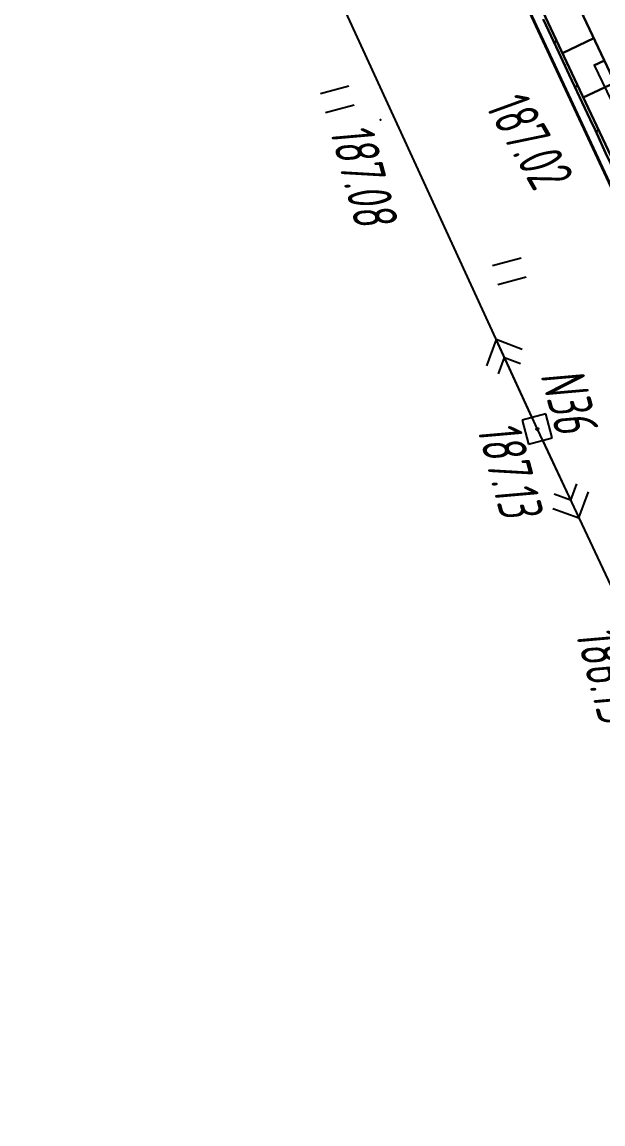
# Model space of a CAD drawing. Header units: millimetres. Extents: x -1799 to 6962, y -1020 to 4121.
# Drawn here: x 5486.1 to 5533.3, y 1468.8 to 1558.5 of the extents above; entities that cross this region are included whole.
import ezdxf

# ---------------------------------------------------------------- set-up
doc = ezdxf.new("R2010")
doc.units = ezdxf.units.MM
doc.linetypes.add('CONTI', pattern=[0])
for name, color, linetype, lineweight in [('10', 1, 'Continuous', 35), ('КОПИЯ_ОСЬ_13_ОТКОСЫ', 7, 'Continuous', 30), ('ОСЬ_ВЕРХ_ПОКРЫТИЯ_ГРАНИЦЫ_ПОЛОС', 7, 'Continuous', 30)]:
    doc.layers.add(name, color=color, linetype=linetype, lineweight=lineweight)
for name, color, linetype in [('NAD_MDEFAULT', 7, 'CONTI'), ('PI_OTDEFAULT', 172, 'CONTI'), ('PI_TTDEFAULT', 5, 'CONTI'), ('SIT_LDEFAULT', 7, 'CONTI'), ('USLZNDEFAULT', 7, 'CONTI'), ('ZAPSKDEFAULT', 7, 'CONTI'), ('ОСЬ_ВЕРХ_ПОКРЫТИЯ_ОТКОСЫ', 7, 'Continuous')]:
    doc.layers.add(name, color=color, linetype=linetype)
doc.styles.add('eskd', font='spds.shx', dxfattribs={"width": 1.2, "oblique": 15})

# ---------------------------------------------------------------- blocks, each defined once
blk = doc.blocks.new('BL_2011')
at = {"color": 0}
for p, q in [((0, 0), (0, 2.4)), ((1.6, 0), (1.6, 2.4))]:
    blk.add_line(p, q, dxfattribs=at)
blk = doc.blocks.new('BL_27')
at = {"color": 0}
for p, q in [((1, 1), (-1, 1)), ((-1, 1), (-1, -1)), ((1, -1), (1, 1)), ((-1, -1), (1, -1))]:
    blk.add_line(p, q, dxfattribs=at)
blk.add_circle((0, 0), 0.1, dxfattribs=at)

msp = doc.modelspace()

# ---------------------------------------------------------------- linework, layer by layer
at = {"layer": '10'}
for points in [[(5791.355964376251, 869.7934807356569), (5791.985964376139, 953.6034807352471), (5769.205964376344, 1029.843480735471), (5768.895964376288, 1032.773480736104), (5755.345964376475, 1076.213480735582), (5685.505964376158, 1227.893480735284), (5683.115964376493, 1232.243480735843), (5612.565964376214, 1360.393480735284), (5593.2659643764, 1384.303480735433), (5577.575964376456, 1419.603480735247), (5542.445964376102, 1502.973480735359), (5552.865964376493, 1504.53348073588), (5516.085964376232, 1583.56348073521), (5516.085964376232, 1583.56348073521), (5485.165964376307, 1652.333480735694), (5455.385964376512, 1713.543480735657), (5448.065964376214, 1728.593480735471), (5415.885964376512, 1791.103480735247), (5411.505964376158, 1799.603480735247), (5401.585964376232, 1796.883480735508), (5363.485964376139, 1869.853480735247), (5344.985964376139, 1914.953480735806)], [(5516.085964376232, 1583.56348073521), (5552.865964376493, 1504.53348073588), (5542.445964376102, 1502.973480735359), (5577.575964376456, 1419.603480735247), (5593.2659643764, 1384.303480735433), (5612.565964376214, 1360.393480735284), (5683.115964376493, 1232.243480735843), (5685.505964376158, 1227.893480735284), (5755.345964376475, 1076.213480735582), (5768.895964376288, 1032.773480736104), (5769.205964376344, 1029.843480735471), (5791.985964376139, 953.6034807352471), (5791.355964376251, 869.7934807356569)]]:
    msp.add_lwpolyline(points, dxfattribs=at)
at = {"layer": 'PI_TTDEFAULT', "color": 5}
for p in [(5515.241700376451, 1550.489212735009, 187.085), (5527.981700376442, 1525.339211735328, 187.127)]:
    msp.add_point(p, dxfattribs=at)
at = {"layer": 'SIT_LDEFAULT', "color": 7}
for p, q in [((5506.521700376421, 1572.01921173503), (5527.981700376442, 1525.339211735328)), ((5532.611700376447, 1554.939217735467), (5533.261700376412, 1553.599213735585)), ((5533.261700376412, 1553.599213735585), (5534.8117003764, 1550.399216735189)), ((5524.641700376416, 1532.609215734911), (5523.851700376437, 1530.489212735009)), ((5527.5617003764, 1526.249215735507), (5524.641700376416, 1532.609215734911)), ((5526.761700376412, 1531.819214735565), (5524.641700376416, 1532.609215734911)), ((5524.821700376409, 1529.829216734891), (5525.3117003764, 1531.149216735189)), ((5525.3117003764, 1531.149216735189), (5526.631700376407, 1530.659211734695)), ((5527.981700376442, 1525.339211735328), (5550.441700376405, 1477.379212735606)), ((5528.401700376426, 1524.429215735209), (5531.371700376398, 1518.099213735585)), ((5531.181700376395, 1520.869217735169), (5530.691700376405, 1519.539216734854)), ((5530.691700376405, 1519.539216734854), (5529.361700376447, 1520.029213735287)), ((5531.371700376398, 1518.099213735585), (5532.141700376416, 1520.219216735487)), ((5529.251700376402, 1518.869217735169), (5531.371700376398, 1518.099213735585))]:
    msp.add_line(p, q, dxfattribs=at)
at = {"layer": 'КОПИЯ_ОСЬ_13_ОТКОСЫ'}
for points in [[(5516.701110665143, 1590.758492119995), (5547.053161446393, 1526.583199151245), (5549.947692696393, 1520.362984307495), (5552.122497383893, 1514.824898369995), (5552.651794258893, 1513.43940032312), (5553.175720040143, 1512.053902276245), (5553.520934883893, 1511.129585869995), (5554.293884102643, 1509.32025969812), (5556.021911446393, 1505.225777276245), (5557.375427071393, 1501.90375579187), (5559.006286446393, 1497.777535088745), (5560.938415352643, 1492.746773369995), (5561.614196602643, 1490.95844329187), (5562.623473946393, 1488.269234307495), (5566.386657540143, 1478.165230401245), (5574.869079415143, 1455.375191338745), (5578.826110665143, 1446.17768157312), (5591.397888008893, 1412.407417901245)], [(5514.225036446393, 1589.567085869995), (5531.660095040143, 1552.456734307495), (5544.460876290143, 1525.34369719812)], [(5514.225098683712, 1589.56698577517), (5531.660157277462, 1552.456817318139), (5544.461106374141, 1525.343780208764), (5545.723130299923, 1522.646453548607), (5547.307953908321, 1519.128692318139)], [(5528.459031178829, 1558.684722591576), (5529.742753102657, 1555.973174740014), (5530.584763600704, 1554.158843685326), (5531.857682301876, 1551.442107845482), (5532.280488088008, 1550.535796810326), (5532.713212087032, 1549.634307552514), (5533.548905446407, 1547.816924740014), (5533.976227834102, 1546.912749935326), (5534.840760304805, 1545.109283138451), (5535.260865285274, 1544.201690365014), (5536.533783986446, 1541.48495452517), (5537.372178151485, 1539.668853450951), (5538.232209279415, 1537.863250423607), (5539.076920583126, 1536.050201107201), (5539.939652516719, 1534.245818782982), (5540.793381764766, 1532.43710296267), (5541.873307301876, 1530.182586361107), (5542.516877248165, 1528.829742122826), (5543.38121135461, 1527.032989193139), (5544.250901296016, 1525.24325530642), (5545.970994069454, 1521.667815853295), (5546.427781178829, 1520.789336849389), (5547.307953908321, 1519.128692318139)], [(5529.354386403438, 1556.793487240014), (5529.573868825313, 1556.897430111107)], [(5532.601013008893, 1557.14057219812), (5530.030700508893, 1555.924996026245)], [(5530.202607228633, 1554.982330013451), (5530.276032521602, 1555.016387630639)], [(5533.455993477643, 1555.332710869995), (5532.599059883893, 1554.927437432495)], [(5531.048157765743, 1553.169830013451), (5531.275178029415, 1553.276214290795)], [(5534.310973946393, 1553.524605401245), (5531.731872383893, 1552.304878838745)], [(5531.896592213985, 1551.358733822045), (5531.972321584102, 1551.394073177514)], [(5532.751618459102, 1549.550750423607), (5532.982148244258, 1549.656768490014)]]:
    msp.add_lwpolyline(points, dxfattribs=at)
at = {"layer": 'ОСЬ_ВЕРХ_ПОКРЫТИЯ_ГРАНИЦЫ_ПОЛОС'}
msp.add_lwpolyline([(5516.701110665143, 1590.758492119995), (5547.053161446393, 1526.583199151245), (5549.947692696393, 1520.362984307495), (5552.122497383893, 1514.824898369995), (5552.651794258893, 1513.43940032312), (5553.175720040143, 1512.053902276245), (5553.520934883893, 1511.129585869995), (5554.293884102643, 1509.32025969812), (5556.021911446393, 1505.225777276245), (5557.375427071393, 1501.90375579187), (5559.006286446393, 1497.777535088745), (5560.938415352643, 1492.746773369995), (5561.614196602643, 1490.95844329187), (5562.623473946393, 1488.269234307495), (5566.386657540143, 1478.165230401245), (5574.869079415143, 1455.375191338745), (5578.826110665143, 1446.17768157312), (5591.397888008893, 1412.407417901245)], dxfattribs=at)
at = {"layer": 'ОСЬ_ВЕРХ_ПОКРЫТИЯ_ОТКОСЫ'}
msp.add_lwpolyline([(5515.644302144889, 1592.954627123115), (5516.701110665143, 1590.758492119995), (5547.053161446393, 1526.583199151245), (5549.947692696393, 1520.362984307495), (5552.122497383893, 1514.824898369995), (5552.651794258893, 1513.43940032312), (5553.175720040143, 1512.053902276245), (5553.520934883893, 1511.129585869995), (5554.293884102643, 1509.32025969812), (5556.021911446393, 1505.225777276245), (5557.375427071393, 1501.90375579187), (5559.006286446393, 1497.777535088745), (5560.938415352643, 1492.746773369995), (5561.614196602643, 1490.95844329187), (5562.623473946393, 1488.269234307495), (5564.239732859549, 1483.929640991067)], dxfattribs=at)

# ---------------------------------------------------------------- block references
at = {"layer": 'USLZNDEFAULT', "color": 7, "rotation": 285}
msp.add_blockref('BL_27', (5527.981700376442, 1525.339211735328), dxfattribs=at)
at = {"layer": 'ZAPSKDEFAULT', "color": 7, "rotation": 285}
for p in [(5510.351700376437, 1552.639214735863), (5524.351700376437, 1538.639214735863)]:
    msp.add_blockref('BL_2011', p, dxfattribs=at)

# ---------------------------------------------------------------- texts
at = {"layer": 'NAD_MDEFAULT', "color": 7, "style": 'eskd', "oblique": 10, "width": 0.8}
msp.add_text('N36', height=3.5, rotation=285, dxfattribs=at).set_placement((5528.212367376438, 1529.732533734677))
at = {"layer": 'PI_OTDEFAULT', "color": 172, "style": 'eskd', "oblique": 10, "width": 0.8}
for s, rotation, p in [('187.02', 300.0000000000001, (5523.681700376395, 1551.649216735189)), ('187.08', 285, (5511.073976376394, 1549.659485735384)), ('187.13', 285, (5523.046833376409, 1525.416986734991)), ('186.13', 285, (5531.05369037641, 1508.773219734815))]:
    msp.add_text(s, height=3.5, rotation=rotation, dxfattribs=at).set_placement(p)

doc.saveas('drawing.dxf')
